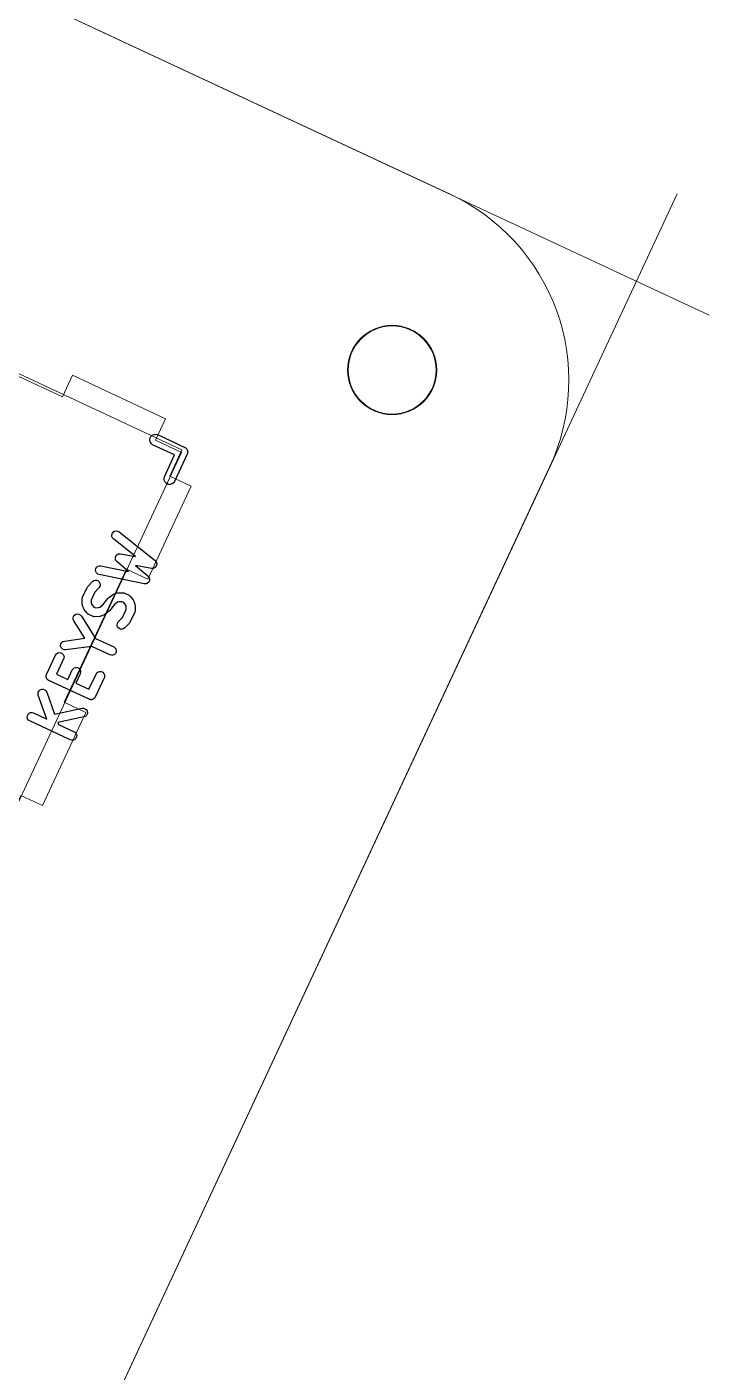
# Model space of a CAD drawing. Header units: millimetres. Extents: x 13 to 222, y -3 to 195.
# Drawn here: x 199.12 to 222.37, y 30.93 to 76.76 of the extents above; entities that cross this region are included whole.
import ezdxf

# ---------------------------------------------------------------- set-up
doc = ezdxf.new("R2010")
doc.units = ezdxf.units.MM
doc.header["$MEASUREMENT"] = 0
doc.layers.add('Ergodox plate', color=7, linetype='Continuous', lineweight=0, true_color=0xf6921e)
doc.layers.add('Orig switch cut', color=7, linetype='Continuous', lineweight=0, true_color=0xde3535)
doc.layers.add('Silk', color=142, linetype='Continuous')

msp = doc.modelspace()

# ---------------------------------------------------------------- linework, layer by layer
at = {"layer": 'Ergodox plate'}
msp.add_lwpolyline([(176.097, 171.874), (176.097, 92.985, 0.291482), (180.139, 86.641), (213.549, 71.063, -0.414222), (216.936, 61.76), (190.971, 6.079, -0.414191), (181.669, 2.693), (102.101, 39.788, 0.108514), (99.143, 40.444), (22.011, 40.444, -0.414214)], format="xyb", dxfattribs=at)
msp.add_lwpolyline([(204.403, 62.351), (203.987, 61.462), (204.723, 61.119), (203.245, 57.947), (202.508, 58.29), (200.392, 53.751), (201.129, 53.408), (199.648, 50.236), (198.912, 50.578), (198.498, 49.689), (185.836, 55.595), (186.252, 56.484), (185.516, 56.827), (186.994, 59.999), (187.731, 59.656), (189.846, 64.195), (189.11, 64.538), (190.591, 67.711), (191.327, 67.368), (191.741, 68.257)], close=True, dxfattribs=at)
msp.add_circle((211.569, 65.074), 1.5, dxfattribs=at)
at = {"layer": 'Orig switch cut', "lineweight": 0}
for p, q in [((174.157, 89.43), (222.374, 66.948)), ((221.281, 71.078), (186.65, -3.188))]:
    msp.add_line(p, q, dxfattribs=at)
at = {"layer": 'Orig switch cut'}
msp.add_lwpolyline([(191.727, 68.17), (192.616, 67.753), (192.959, 68.49), (196.131, 67.012), (195.788, 66.275), (200.327, 64.159), (200.67, 64.896), (203.843, 63.415), (203.5, 62.678), (204.389, 62.264), (198.483, 49.603), (197.594, 50.019), (197.251, 49.283), (194.079, 50.761), (194.422, 51.497), (189.883, 53.613), (189.54, 52.877), (186.367, 54.357), (186.71, 55.094), (185.821, 55.508)], close=True, dxfattribs=at)
at = {"layer": 'Orig switch cut', "lineweight": 0}
msp.add_circle((211.569, 65.074), 1.52, dxfattribs=at)
at = {"layer": 'Silk', "linetype": 'Continuous'}
for p, q in [((203.314, 62.744), (203.342, 62.805)), ((203.342, 62.805), (203.39, 62.853)), ((203.39, 62.853), (203.451, 62.881)), ((203.451, 62.881), (203.518, 62.887)), ((203.518, 62.887), (203.566, 62.874)), ((203.566, 62.874), (204.503, 62.437)), ((203.308, 62.677), (203.314, 62.744)), ((203.326, 62.612), (203.308, 62.677)), ((203.364, 62.557), (203.326, 62.612)), ((203.405, 62.528), (203.364, 62.557)), ((204.154, 62.179), (203.405, 62.528)), ((204.503, 62.437), (204.503, 62.437)), ((204.503, 62.437), (204.518, 62.43)), ((204.518, 62.43), (204.53, 62.418)), ((204.53, 62.418), (204.544, 62.408)), ((204.544, 62.408), (204.554, 62.394)), ((204.554, 62.394), (204.566, 62.382)), ((204.566, 62.382), (204.573, 62.367)), ((204.573, 62.367), (204.582, 62.353)), ((204.582, 62.353), (204.587, 62.337)), ((204.587, 62.337), (204.594, 62.321)), ((203.805, 61.431), (204.154, 62.179)), ((204.587, 62.206), (204.15, 61.27)), ((204.594, 62.221), (204.587, 62.206)), ((204.587, 62.206), (204.587, 62.206)), ((204.594, 62.321), (204.595, 62.305)), ((204.595, 62.238), (204.594, 62.221)), ((204.595, 62.305), (204.6, 62.288)), ((204.6, 62.255), (204.595, 62.238)), ((204.6, 62.288), (204.598, 62.271)), ((204.598, 62.271), (204.6, 62.255)), ((203.792, 61.382), (203.805, 61.431)), ((203.798, 61.315), (203.792, 61.382)), ((203.826, 61.254), (203.798, 61.315)), ((203.874, 61.207), (203.826, 61.254)), ((203.934, 61.178), (203.874, 61.207)), ((204.001, 61.172), (203.934, 61.178)), ((204.066, 61.19), (204.001, 61.172)), ((204.121, 61.228), (204.066, 61.19)), ((204.15, 61.27), (204.121, 61.228)), ((202.108, 59.579), (202.16, 59.589)), ((202.16, 59.589), (202.213, 59.582)), ((202.014, 59.459), (202.031, 59.51)), ((202.015, 59.406), (202.014, 59.459)), ((202.035, 59.357), (202.015, 59.406)), ((202.031, 59.51), (202.063, 59.551)), ((202.07, 59.318), (202.035, 59.357)), ((202.063, 59.551), (202.108, 59.579)), ((202.824, 58.72), (202.07, 59.318)), ((202.213, 59.582), (202.259, 59.556)), ((202.259, 59.556), (203.487, 58.584)), ((202.131, 58.661), (202.133, 58.674)), ((202.133, 58.687), (202.138, 58.7)), ((202.133, 58.674), (202.133, 58.687)), ((202.138, 58.7), (202.14, 58.713)), ((202.14, 58.713), (202.147, 58.725)), ((202.147, 58.725), (202.151, 58.737)), ((202.151, 58.737), (202.16, 58.747)), ((202.16, 58.747), (202.167, 58.759)), ((202.167, 58.759), (202.177, 58.768)), ((202.177, 58.768), (202.185, 58.778)), ((202.185, 58.778), (202.197, 58.784)), ((202.197, 58.784), (202.207, 58.793)), ((202.207, 58.793), (202.22, 58.798)), ((202.22, 58.798), (202.231, 58.804)), ((202.231, 58.804), (202.244, 58.807)), ((202.244, 58.807), (202.257, 58.811)), ((202.257, 58.811), (202.27, 58.811)), ((202.27, 58.811), (202.283, 58.813)), ((202.283, 58.813), (202.296, 58.811)), ((202.296, 58.811), (202.31, 58.811)), ((202.31, 58.811), (202.824, 58.72)), ((201.46, 58.257), (201.471, 58.309)), ((201.468, 58.205), (201.46, 58.257)), ((201.471, 58.309), (201.499, 58.354)), ((201.499, 58.354), (201.54, 58.387)), ((201.54, 58.387), (201.59, 58.404)), ((201.59, 58.404), (201.643, 58.402)), ((201.643, 58.402), (202.586, 58.209)), ((202.133, 58.648), (202.131, 58.661)), ((202.133, 58.634), (202.133, 58.648)), ((202.138, 58.622), (202.133, 58.634)), ((202.14, 58.609), (202.138, 58.622)), ((202.147, 58.597), (202.14, 58.609)), ((202.151, 58.585), (202.147, 58.597)), ((202.16, 58.575), (202.151, 58.585)), ((202.166, 58.563), (202.16, 58.575)), ((202.177, 58.555), (202.166, 58.563)), ((202.185, 58.544), (202.177, 58.555)), ((202.586, 58.209), (202.185, 58.544)), ((203.366, 58.314), (202.819, 58.411)), ((202.819, 58.411), (203.245, 58.055)), ((203.381, 58.314), (203.366, 58.314)), ((203.397, 58.312), (203.381, 58.314)), ((203.408, 58.314), (203.397, 58.312)), ((203.419, 58.314), (203.408, 58.314)), ((203.433, 58.319), (203.419, 58.314)), ((203.449, 58.322), (203.433, 58.319)), ((203.458, 58.328), (203.449, 58.322)), ((203.469, 58.332), (203.458, 58.328)), ((203.48, 58.342), (203.469, 58.332)), ((203.494, 58.35), (203.48, 58.342)), ((203.487, 58.584), (203.497, 58.572)), ((203.501, 58.359), (203.494, 58.35)), ((203.497, 58.572), (203.509, 58.562)), ((203.509, 58.366), (203.501, 58.359)), ((203.509, 58.562), (203.515, 58.552)), ((203.517, 58.379), (203.509, 58.366)), ((203.515, 58.552), (203.522, 58.544)), ((203.527, 58.392), (203.517, 58.379)), ((203.522, 58.544), (203.528, 58.53)), ((203.53, 58.402), (203.527, 58.392)), ((203.528, 58.53), (203.536, 58.516)), ((203.536, 58.412), (203.53, 58.402)), ((203.536, 58.516), (203.538, 58.505)), ((203.538, 58.427), (203.536, 58.412)), ((203.538, 58.505), (203.542, 58.495)), ((203.543, 58.442), (203.538, 58.427)), ((203.542, 58.495), (203.542, 58.479)), ((203.542, 58.479), (203.545, 58.464)), ((203.545, 58.464), (203.543, 58.453)), ((203.543, 58.453), (203.543, 58.442)), ((201.195, 57.7), (201.353, 57.867)), ((201.353, 57.867), (201.395, 57.898)), ((201.395, 57.898), (201.446, 57.913)), ((201.446, 57.913), (201.499, 57.91)), ((201.493, 58.158), (201.468, 58.205)), ((201.533, 58.123), (201.493, 58.158)), ((201.499, 57.91), (201.548, 57.889)), ((201.582, 58.104), (201.533, 58.123)), ((201.548, 57.889), (201.586, 57.853)), ((203.116, 57.789), (201.582, 58.104)), ((201.586, 57.853), (201.61, 57.806)), ((201.61, 57.806), (201.616, 57.753)), ((203.132, 57.788), (203.116, 57.789)), ((203.147, 57.786), (203.132, 57.788)), ((203.158, 57.787), (203.147, 57.786)), ((203.169, 57.787), (203.158, 57.787)), ((203.184, 57.792), (203.169, 57.787)), ((203.199, 57.795), (203.184, 57.792)), ((203.209, 57.8), (203.199, 57.795)), ((203.22, 57.804), (203.209, 57.8)), ((203.232, 57.814), (203.22, 57.804)), ((203.245, 57.821), (203.232, 57.814)), ((203.245, 58.055), (203.255, 58.043)), ((203.252, 57.83), (203.245, 57.821)), ((203.261, 57.837), (203.252, 57.83)), ((203.255, 58.043), (203.267, 58.033)), ((203.269, 57.85), (203.261, 57.837)), ((203.267, 58.033), (203.272, 58.023)), ((203.279, 57.862), (203.269, 57.85)), ((203.272, 58.023), (203.279, 58.014)), ((203.279, 58.014), (203.284, 58)), ((203.283, 57.872), (203.279, 57.862)), ((203.289, 57.882), (203.283, 57.872)), ((203.284, 58), (203.292, 57.986)), ((203.292, 57.897), (203.289, 57.882)), ((203.292, 57.986), (203.293, 57.975)), ((203.297, 57.912), (203.292, 57.897)), ((203.293, 57.975), (203.297, 57.965)), ((203.297, 57.965), (203.297, 57.949)), ((203.297, 57.949), (203.299, 57.934)), ((203.299, 57.934), (203.297, 57.923)), ((203.297, 57.923), (203.297, 57.912)), ((201.001, 57.28), (201.005, 57.297)), ((201.005, 57.297), (201.008, 57.315)), ((201.008, 57.315), (201.012, 57.322)), ((201.012, 57.322), (201.014, 57.331)), ((201.014, 57.331), (201.168, 57.66)), ((201.168, 57.66), (201.182, 57.68)), ((201.182, 57.68), (201.195, 57.7)), ((201.434, 57.509), (201.306, 57.235)), ((201.574, 57.657), (201.434, 57.509)), ((201.603, 57.701), (201.574, 57.657)), ((201.616, 57.753), (201.603, 57.701)), ((201.88, 57.288), (201.893, 57.299)), ((201.893, 57.299), (201.904, 57.312)), ((201.904, 57.312), (202.031, 57.413)), ((202.031, 57.413), (202.053, 57.424)), ((202.053, 57.424), (202.074, 57.436)), ((202.074, 57.436), (202.17, 57.471)), ((202.17, 57.471), (202.194, 57.476)), ((202.194, 57.476), (202.218, 57.481)), ((202.218, 57.481), (202.38, 57.485)), ((202.38, 57.485), (202.389, 57.484)), ((202.389, 57.484), (202.398, 57.485)), ((202.398, 57.485), (202.415, 57.48)), ((202.415, 57.48), (202.433, 57.477)), ((202.433, 57.477), (202.44, 57.473)), ((202.44, 57.473), (202.449, 57.471)), ((202.449, 57.471), (202.58, 57.409)), ((202.58, 57.409), (202.588, 57.404)), ((202.588, 57.404), (202.596, 57.401)), ((202.596, 57.401), (202.609, 57.389)), ((202.609, 57.389), (202.624, 57.379)), ((202.624, 57.379), (202.629, 57.372)), ((202.629, 57.372), (202.635, 57.366)), ((202.635, 57.366), (202.736, 57.239)), ((201, 57.262), (201.001, 57.271)), ((201.005, 57.1), (201, 57.262)), ((201.001, 57.271), (201.001, 57.28)), ((201.009, 57.076), (201.005, 57.1)), ((201.014, 57.052), (201.009, 57.076)), ((201.049, 56.956), (201.014, 57.052)), ((201.061, 56.935), (201.049, 56.956)), ((201.073, 56.913), (201.061, 56.935)), ((201.174, 56.786), (201.073, 56.913)), ((201.306, 57.235), (201.309, 57.133)), ((201.309, 57.133), (201.327, 57.083)), ((201.327, 57.083), (201.39, 57.004)), ((201.39, 57.004), (201.456, 56.973)), ((201.456, 56.973), (201.558, 56.976)), ((201.558, 56.976), (201.608, 56.994)), ((201.608, 56.994), (201.702, 57.069)), ((201.702, 57.069), (201.88, 57.288)), ((201.905, 56.84), (201.778, 56.74)), ((201.916, 56.853), (201.905, 56.84)), ((201.929, 56.864), (201.916, 56.853)), ((202.107, 57.083), (201.929, 56.864)), ((202.201, 57.158), (202.107, 57.083)), ((202.251, 57.177), (202.201, 57.158)), ((202.353, 57.179), (202.251, 57.177)), ((202.419, 57.148), (202.353, 57.179)), ((202.375, 56.644), (202.503, 56.917)), ((202.482, 57.069), (202.419, 57.148)), ((202.5, 57.019), (202.482, 57.069)), ((202.503, 56.917), (202.5, 57.019)), ((202.736, 57.239), (202.748, 57.217)), ((202.748, 57.217), (202.76, 57.196)), ((202.76, 57.196), (202.795, 57.1)), ((202.795, 57.1), (202.799, 57.076)), ((202.801, 56.837), (202.797, 56.83)), ((202.799, 57.076), (202.804, 57.052)), ((202.804, 56.855), (202.801, 56.837)), ((202.804, 57.052), (202.809, 56.89)), ((202.808, 56.872), (202.804, 56.855)), ((202.809, 56.89), (202.807, 56.881)), ((202.807, 56.881), (202.808, 56.872)), ((200.695, 56.629), (200.711, 56.679)), ((200.697, 56.576), (200.695, 56.629)), ((200.717, 56.527), (200.697, 56.576)), ((200.711, 56.679), (200.743, 56.721)), ((201.097, 55.931), (200.717, 56.527)), ((200.743, 56.721), (200.787, 56.75)), ((200.787, 56.75), (200.839, 56.761)), ((200.839, 56.761), (200.892, 56.754)), ((200.892, 56.754), (200.939, 56.73)), ((200.939, 56.73), (200.974, 56.691)), ((200.974, 56.691), (201.459, 55.93)), ((201.18, 56.78), (201.174, 56.786)), ((201.185, 56.773), (201.18, 56.78)), ((201.2, 56.763), (201.185, 56.773)), ((201.213, 56.751), (201.2, 56.763)), ((201.221, 56.748), (201.213, 56.751)), ((201.229, 56.743), (201.221, 56.748)), ((201.36, 56.681), (201.229, 56.743)), ((201.369, 56.679), (201.36, 56.681)), ((201.376, 56.675), (201.369, 56.679)), ((201.394, 56.672), (201.376, 56.675)), ((201.411, 56.668), (201.394, 56.672)), ((201.42, 56.668), (201.411, 56.668)), ((201.429, 56.667), (201.42, 56.668)), ((201.591, 56.672), (201.429, 56.667)), ((201.615, 56.676), (201.591, 56.672)), ((201.639, 56.681), (201.615, 56.676)), ((201.735, 56.716), (201.639, 56.681)), ((201.756, 56.728), (201.735, 56.716)), ((201.778, 56.74), (201.756, 56.728)), ((202.193, 56.399), (202.205, 56.451)), ((202.199, 56.347), (202.193, 56.399)), ((202.205, 56.451), (202.235, 56.495)), ((202.235, 56.495), (202.375, 56.644)), ((202.614, 56.452), (202.456, 56.285)), ((202.627, 56.472), (202.614, 56.452)), ((202.641, 56.492), (202.627, 56.472)), ((202.795, 56.821), (202.641, 56.492)), ((202.797, 56.83), (202.795, 56.821)), ((200.397, 55.839), (201.097, 55.931)), ((201.459, 55.93), (202.077, 55.642)), ((202.223, 56.299), (202.199, 56.347)), ((202.261, 56.263), (202.223, 56.299)), ((202.31, 56.242), (202.261, 56.263)), ((202.363, 56.239), (202.31, 56.242)), ((202.413, 56.254), (202.363, 56.239)), ((202.456, 56.285), (202.413, 56.254)), ((200.264, 55.695), (200.276, 55.746)), ((200.271, 55.642), (200.264, 55.695)), ((200.295, 55.595), (200.271, 55.642)), ((200.276, 55.746), (200.304, 55.791)), ((200.334, 55.56), (200.295, 55.595)), ((200.304, 55.791), (200.346, 55.823)), ((200.383, 55.539), (200.334, 55.56)), ((200.346, 55.823), (200.397, 55.839)), ((200.436, 55.537), (200.383, 55.539)), ((201.33, 55.654), (200.436, 55.537)), ((201.948, 55.366), (201.33, 55.654)), ((202.077, 55.642), (202.12, 55.612)), ((202.12, 55.612), (202.15, 55.569)), ((202.16, 55.465), (202.137, 55.417)), ((202.15, 55.569), (202.164, 55.518)), ((202.164, 55.518), (202.16, 55.465)), ((199.788, 54.7), (200.094, 55.358)), ((200.094, 55.358), (200.125, 55.401)), ((200.125, 55.401), (200.168, 55.432)), ((200.371, 55.229), (200.128, 54.709)), ((200.168, 55.432), (200.219, 55.445)), ((200.219, 55.445), (200.272, 55.441)), ((200.272, 55.441), (200.32, 55.418)), ((200.32, 55.418), (200.357, 55.381)), ((200.357, 55.381), (200.38, 55.333)), ((200.384, 55.28), (200.371, 55.229)), ((200.38, 55.333), (200.384, 55.28)), ((201.999, 55.353), (201.948, 55.366)), ((202.052, 55.357), (201.999, 55.353)), ((202.1, 55.38), (202.052, 55.357)), ((202.137, 55.417), (202.1, 55.38)), ((199.774, 54.649), (199.777, 54.662)), ((199.775, 54.636), (199.774, 54.649)), ((199.774, 54.622), (199.775, 54.636)), ((199.777, 54.61), (199.774, 54.622)), ((199.777, 54.662), (199.779, 54.675)), ((199.779, 54.596), (199.777, 54.61)), ((199.779, 54.675), (199.784, 54.687)), ((199.784, 54.584), (199.779, 54.596)), ((199.784, 54.687), (199.788, 54.7)), ((199.788, 54.571), (199.784, 54.584)), ((199.795, 54.56), (199.788, 54.571)), ((199.801, 54.548), (199.795, 54.56)), ((199.81, 54.539), (199.801, 54.548)), ((200.128, 54.709), (200.51, 54.532)), ((200.51, 54.532), (200.66, 54.854)), ((200.66, 54.854), (200.69, 54.897)), ((200.69, 54.897), (200.734, 54.928)), ((200.734, 54.928), (200.785, 54.941)), ((200.785, 54.941), (200.838, 54.937)), ((200.936, 54.725), (200.786, 54.403)), ((200.838, 54.937), (200.886, 54.914)), ((200.886, 54.914), (200.923, 54.877)), ((200.923, 54.877), (200.945, 54.829)), ((200.95, 54.776), (200.936, 54.725)), ((200.945, 54.829), (200.95, 54.776)), ((201.233, 54.194), (201.475, 54.714)), ((201.752, 54.585), (201.445, 53.927)), ((201.475, 54.714), (201.506, 54.757)), ((201.506, 54.757), (201.549, 54.787)), ((201.549, 54.787), (201.6, 54.801)), ((201.6, 54.801), (201.653, 54.797)), ((201.653, 54.797), (201.701, 54.774)), ((201.701, 54.774), (201.738, 54.737)), ((201.738, 54.737), (201.761, 54.689)), ((201.765, 54.636), (201.752, 54.585)), ((201.761, 54.689), (201.765, 54.636)), ((199.497, 54.044), (199.506, 54.096)), ((199.506, 54.096), (199.533, 54.142)), ((199.533, 54.142), (199.573, 54.176)), ((199.573, 54.176), (199.623, 54.194)), ((199.623, 54.194), (199.676, 54.194)), ((199.676, 54.194), (199.726, 54.176)), ((199.726, 54.176), (199.766, 54.142)), ((199.766, 54.142), (199.793, 54.096)), ((199.793, 54.096), (200.064, 53.352)), ((199.818, 54.528), (199.81, 54.539)), ((199.829, 54.52), (199.818, 54.528)), ((199.838, 54.511), (199.829, 54.52)), ((199.85, 54.505), (199.838, 54.511)), ((199.861, 54.498), (199.85, 54.505)), ((201.243, 53.853), (199.861, 54.498)), ((200.786, 54.403), (201.233, 54.194)), ((199.506, 53.992), (199.497, 54.044)), ((199.802, 53.18), (199.506, 53.992)), ((201.255, 53.85), (201.243, 53.853)), ((201.267, 53.844), (201.255, 53.85)), ((201.281, 53.843), (201.267, 53.844)), ((201.294, 53.84), (201.281, 53.843)), ((201.307, 53.841), (201.294, 53.84)), ((201.32, 53.84), (201.307, 53.841)), ((201.333, 53.843), (201.32, 53.84)), ((201.346, 53.844), (201.333, 53.843)), ((201.358, 53.85), (201.346, 53.844)), ((201.371, 53.853), (201.358, 53.85)), ((201.382, 53.861), (201.371, 53.853)), ((201.394, 53.867), (201.382, 53.861)), ((201.404, 53.876), (201.394, 53.867)), ((201.415, 53.884), (201.404, 53.876)), ((201.422, 53.895), (201.415, 53.884)), ((201.432, 53.904), (201.422, 53.895)), ((201.437, 53.916), (201.432, 53.904)), ((201.445, 53.927), (201.437, 53.916)), ((199.13, 53.241), (199.134, 53.294)), ((199.144, 53.19), (199.13, 53.241)), ((199.134, 53.294), (199.157, 53.342)), ((199.174, 53.147), (199.144, 53.19)), ((199.157, 53.342), (199.194, 53.379)), ((199.194, 53.379), (199.242, 53.402)), ((199.242, 53.402), (199.295, 53.406)), ((199.295, 53.406), (199.346, 53.393)), ((199.346, 53.393), (199.802, 53.18)), ((200.064, 53.352), (201, 53.549)), ((201.062, 53.251), (200.169, 53.063)), ((201, 53.549), (201.052, 53.551)), ((201.052, 53.551), (201.103, 53.534)), ((201.111, 53.27), (201.062, 53.251)), ((201.103, 53.534), (201.144, 53.501)), ((201.151, 53.306), (201.111, 53.27)), ((201.144, 53.501), (201.172, 53.456)), ((201.176, 53.352), (201.151, 53.306)), ((201.172, 53.456), (201.183, 53.405)), ((201.183, 53.405), (201.176, 53.352)), ((199.217, 53.116), (199.174, 53.147)), ((200.598, 52.472), (199.217, 53.116)), ((200.169, 53.063), (200.193, 52.998)), ((200.193, 52.998), (200.727, 52.749)), ((200.727, 52.749), (200.771, 52.718)), ((200.771, 52.718), (200.801, 52.675)), ((200.65, 52.459), (200.598, 52.472)), ((200.702, 52.463), (200.65, 52.459)), ((200.75, 52.486), (200.702, 52.463)), ((200.788, 52.523), (200.75, 52.486)), ((200.81, 52.571), (200.788, 52.523)), ((200.801, 52.675), (200.815, 52.624)), ((200.815, 52.624), (200.81, 52.571))]:
    msp.add_line(p, q, dxfattribs=at)

doc.saveas('drawing.dxf')
